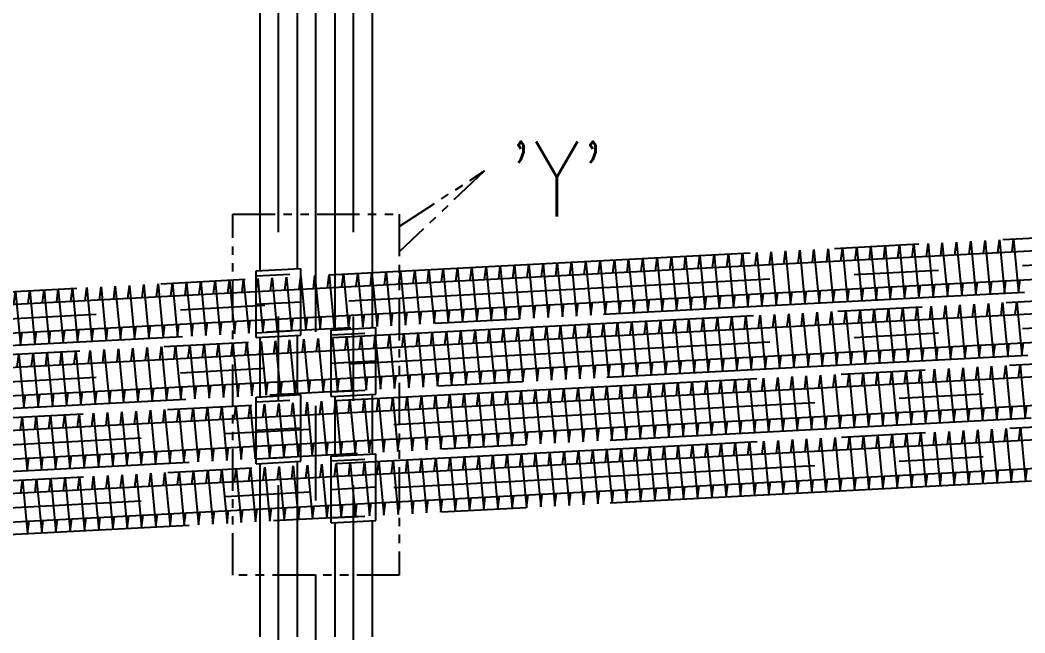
# Model space of a CAD drawing. Extents: x -4179 to 25200, y 0 to 17850.
# Drawn here: x 5242 to 6583, y 14489 to 15307 of the extents above; entities that cross this region are included whole.
import ezdxf

# ---------------------------------------------------------------- set-up
doc = ezdxf.new("R2010")
doc.units = 0
doc.header["$LTSCALE"] = 450
doc.header["$MEASUREMENT"] = 0
for name, pattern in [('CENTER', [2, 1.25, -0.25, 0.25, -0.25]), ('HIDSHORT', [0.18, 0.1, -0.08]), ('PHANTOM', [2.5, 1.25, -0.25, 0.25, -0.25, 0.25, -0.25]), ('PHANTOM2', [1.25, 0.625, -0.125, 0.125, -0.125, 0.125, -0.125])]:
    doc.linetypes.add(name, pattern=pattern)
for name, color, linetype in [('CEN', 1, 'CENTER'), ('DIM', 1, 'Continuous'), ('G', 3, 'Continuous'), ('HID1', 8, 'PHANTOM'), ('TEXT', 4, 'Continuous'), ('Y', 2, 'HIDSHORT')]:
    doc.layers.add(name, color=color, linetype=linetype)
doc.styles.add('SIMP25', font='romans.shx', dxfattribs={"width": 0.8, "height": 75})
doc.dimstyles.get("Standard").update_dxf_attribs({"dimscale": 500.1, "dimtxt": 75, "dimasz": 0.18, "dimexe": 0.18, "dimexo": 0.0625, "dimgap": 0.075, "dimtad": 1, "dimdec": 0, "dimrnd": 0.5, "dimzin": 0, "dimdsep": 46, "dimtxsty": 'SIMP25', "dimcen": 0.09, "dimadec": 0, "dimazin": 0, "dimtfac": 1, "dimtdec": 0, "dimtmove": 1, "dimatfit": 3, "dimfxl": 1, "dimtolj": 1, "dimtzin": 0, "dimarcsym": 0})

# ---------------------------------------------------------------- blocks, each defined once
blk = doc.blocks.new('*D42')
at = {"layer": 'Defpoints', "color": 0, "transparency": 16777216}
for p in [(11416.8, 16696.9), (11416.8, 15760.1), (2028.8, 14683.9)]:
    blk.add_point(p, dxfattribs=at)
at = {"layer": 'DIM', "color": 0, "lineweight": -2, "transparency": 16777216}
for p, q in [((2028.8, 14715.2), (2028.8, 16786.9)), ((11416.8, 15791.4), (11416.8, 16786.9)), ((2118.8, 16696.9), (11326.8, 16696.9))]:
    blk.add_line(p, q, dxfattribs=at)
at = {"layer": 'DIM', "color": 0, "transparency": 16777216}
for points in [[(2118.8, 16711.9), (2118.8, 16681.9), (2028.8, 16696.9)], [(11326.8, 16711.9), (11326.8, 16681.9), (11416.8, 16696.9)]]:
    blk.add_solid(points, dxfattribs=at)
at = {"layer": 'DIM', "color": 0, "transparency": 16777216, "insert": (6722.8, 16771.9), "char_height": 75, "attachment_point": 5, "style": 'SIMP25'}
blk.add_mtext('\\A1;9388', dxfattribs=at)

msp = doc.modelspace()

# ---------------------------------------------------------------- linework, layer by layer
for p, q in [((2084.7, 14762.9), (11191, 15240.2)), ((2086.7, 14724.8), (11193, 15202.1)), ((2084.7, 14678.9), (11303, 15162)), ((2086.7, 14640.8), (11305, 15124)), ((2144.7, 14597.9), (11415, 15083.8)), ((2146.7, 14559.8), (11417, 15045.7)), ((2144.7, 14513.9), (11527, 15005.6)), ((5556.9, 14972.2), (5616.8, 14975.3)), ((5616.8, 14886.4), (5616.8, 14975.3)), ((2146.7, 14475.8), (11529, 14967.6)), ((5556.9, 14883.3), (5556.9, 14972.2)), ((5656.9, 14893.4), (5716.8, 14896.6)), ((5716.8, 14807.7), (5716.8, 14896.6)), ((5556.9, 14883.3), (5616.8, 14886.4)), ((5656.9, 14804.5), (5656.9, 14893.4)), ((5556.9, 14804), (5616.8, 14807.2)), ((5556.9, 14715.1), (5556.9, 14804)), ((5616.8, 14718.3), (5616.8, 14807.2)), ((5656.9, 14804.5), (5716.8, 14807.7)), ((5656.9, 14725.3), (5716.8, 14728.4)), ((5656.9, 14636.4), (5656.9, 14725.3)), ((5716.8, 14639.5), (5716.8, 14728.4)), ((5556.9, 14715.1), (5616.8, 14718.3)), ((5656.9, 14636.4), (5716.8, 14639.5))]:
    msp.add_line(p, q)
at = {"color": 3, "linetype": 'PHANTOM2', "ltscale": 0.2}
for p, q in [((5747.6, 15031.7), (5861.8, 15105.6)), ((5861.8, 15105.6), (5747.6, 14997.5))]:
    msp.add_line(p, q, dxfattribs=at)
msp.add_lwpolyline([(5747.6, 14566.3), (5526, 14566.3), (5526, 15048), (5747.6, 15048)], close=True, dxfattribs=at)
at = {"layer": 'CEN'}
for p, q in [((5636.8, 13090.9), (5636.8, 16604.7)), ((5636.8, 13104.9), (5636.8, 16534.1)), ((5586.8, 13223.9), (5586.8, 16519.8)), ((5686.8, 13223.9), (5686.8, 16521)), ((2085.7, 14743.8), (11192, 15221.1)), ((2085.7, 14659.8), (11304, 15143)), ((2145.7, 14578.8), (11416, 15064.7)), ((2145.7, 14494.8), (11528, 14986.6)), ((5556.9, 14927.7), (5616.8, 14930.9)), ((5656.9, 14849), (5716.8, 14852.1)), ((5556.9, 14759.6), (5616.8, 14762.7)), ((5656.9, 14680.8), (5716.8, 14684))]:
    msp.add_line(p, q, dxfattribs=at)
for points in [[(6318.2, 14984.7), (6320.3, 15001.9), (6327, 14930), (6329.1, 14947.1)], [(6337.2, 14985.7), (6339.3, 15002.8), (6346.1, 14931), (6348.2, 14948.1)], [(6356.2, 14986.7), (6358.3, 15003.8), (6365.1, 14932), (6367.2, 14949.1)], [(6375.2, 14987.7), (6377.3, 15004.8), (6384.1, 14933), (6386.2, 14950.1)], [(6394.3, 14988.7), (6396.4, 15005.8), (6403.1, 14934), (6405.2, 14951.1)], [(6413.3, 14989.7), (6415.4, 15006.8), (6422.2, 14935), (6424.3, 14952.1)], [(6432.3, 14990.7), (6434.4, 15007.8), (6441.2, 14936), (6443.3, 14953.1)], [(6451.3, 14991.7), (6453.4, 15008.8), (6460.2, 14937), (6462.3, 14954.1)], [(6470.4, 14992.7), (6472.5, 15009.8), (6479.2, 14938), (6481.3, 14955.1)], [(6489.4, 14993.7), (6491.5, 15010.8), (6498.3, 14939), (6500.4, 14956.1)], [(6508.4, 14994.7), (6510.5, 15011.8), (6517.3, 14940), (6519.4, 14957.1)], [(6527.4, 14995.7), (6529.5, 15012.8), (6536.3, 14941), (6538.4, 14958.1)], [(6546.4, 14996.7), (6548.6, 15013.8), (6555.3, 14942), (6557.4, 14959.1)], [(6565.5, 14997.7), (6567.6, 15014.8), (6574.3, 14943), (6576.5, 14960.1)], [(6070.9, 14971.8), (6073, 14988.9), (6079.7, 14917), (6081.8, 14934.2)], [(6089.9, 14972.8), (6092, 14989.9), (6098.7, 14918), (6100.9, 14935.2)], [(6108.9, 14973.8), (6111, 14990.9), (6117.8, 14919), (6119.9, 14936.2)], [(6127.9, 14974.7), (6130, 14991.9), (6136.8, 14920), (6138.9, 14937.2)], [(6146.9, 14975.7), (6149.1, 14992.9), (6155.8, 14921), (6157.9, 14938.2)], [(6166, 14976.7), (6168.1, 14993.9), (6174.8, 14922), (6177, 14939.2)], [(6185, 14977.7), (6187.1, 14994.9), (6193.9, 14923), (6196, 14940.2)], [(6204, 14978.7), (6206.1, 14995.9), (6212.9, 14924), (6215, 14941.2)], [(6223, 14979.7), (6225.1, 14996.9), (6231.9, 14925), (6234, 14942.2)], [(6242.1, 14980.7), (6244.2, 14997.9), (6250.9, 14926), (6253, 14943.2)], [(6261.1, 14981.7), (6263.2, 14998.9), (6270, 14927), (6272.1, 14944.2)], [(6280.1, 14982.7), (6282.2, 14999.9), (6289, 14928), (6291.1, 14945.1)], [(6299.1, 14983.7), (6301.2, 15000.9), (6308, 14929), (6310.1, 14946.1)], [(5804.5, 14957.8), (5806.6, 14974.9), (5813.4, 14903.1), (5815.5, 14920.2)], [(5823.5, 14958.8), (5825.6, 14975.9), (5832.4, 14904.1), (5834.5, 14921.2)], [(5842.6, 14959.8), (5844.7, 14976.9), (5851.4, 14905.1), (5853.5, 14922.2)], [(5861.6, 14960.8), (5863.7, 14977.9), (5870.5, 14906.1), (5872.6, 14923.2)], [(5880.6, 14961.8), (5882.7, 14978.9), (5889.5, 14907.1), (5891.6, 14924.2)], [(5899.6, 14962.8), (5901.7, 14979.9), (5908.5, 14908.1), (5910.6, 14925.2)], [(5918.7, 14963.8), (5920.8, 14980.9), (5927.5, 14909.1), (5929.6, 14926.2)], [(5937.7, 14964.8), (5939.8, 14981.9), (5946.6, 14910.1), (5948.7, 14927.2)], [(5956.7, 14965.8), (5958.8, 14982.9), (5965.6, 14911.1), (5967.7, 14928.2)], [(5975.7, 14966.8), (5977.8, 14983.9), (5984.6, 14912.1), (5986.7, 14929.2)], [(5994.8, 14967.8), (5996.9, 14984.9), (6003.6, 14913.1), (6005.7, 14930.2)], [(6013.8, 14968.8), (6015.9, 14985.9), (6022.7, 14914.1), (6024.8, 14931.2)], [(6032.8, 14969.8), (6034.9, 14986.9), (6041.7, 14915.1), (6043.8, 14932.2)], [(6051.8, 14970.8), (6053.9, 14987.9), (6060.7, 14916.1), (6062.8, 14933.2)], [(5557.2, 14944.8), (5559.3, 14962), (5566.1, 14890.1), (5568.2, 14907.3)], [(5576.2, 14945.8), (5578.3, 14963), (5585.1, 14891.1), (5587.2, 14908.3)], [(5595.3, 14946.8), (5597.4, 14964), (5604.1, 14892.1), (5606.2, 14909.3)], [(5614.3, 14947.8), (5616.4, 14965), (5623.2, 14893.1), (5625.3, 14910.3)], [(5633.3, 14948.8), (5635.4, 14966), (5642.2, 14894.1), (5644.3, 14911.3)], [(5652.3, 14949.8), (5654.4, 14967), (5661.2, 14895.1), (5663.3, 14912.2)], [(5671.3, 14950.8), (5673.5, 14968), (5680.2, 14896.1), (5682.3, 14913.2)], [(5690.4, 14951.8), (5692.5, 14969), (5699.2, 14897.1), (5701.4, 14914.2)], [(5709.4, 14952.8), (5711.5, 14969.9), (5718.3, 14898.1), (5720.4, 14915.2)], [(5728.4, 14953.8), (5730.5, 14970.9), (5737.3, 14899.1), (5739.4, 14916.2)], [(5747.4, 14954.8), (5749.6, 14971.9), (5756.3, 14900.1), (5758.4, 14917.2)], [(5766.5, 14955.8), (5768.6, 14972.9), (5775.3, 14901.1), (5777.4, 14918.2)], [(5785.5, 14956.8), (5787.6, 14973.9), (5794.4, 14902.1), (5796.5, 14919.2)], [(5290.9, 14930.9), (5293, 14948), (5299.7, 14876.2), (5301.9, 14893.3)], [(5309.9, 14931.9), (5312, 14949), (5318.8, 14877.2), (5320.9, 14894.3)], [(5328.9, 14932.9), (5331, 14950), (5337.8, 14878.2), (5339.9, 14895.3)], [(5347.9, 14933.9), (5350, 14951), (5356.8, 14879.2), (5358.9, 14896.3)], [(5367, 14934.9), (5369.1, 14952), (5375.8, 14880.2), (5377.9, 14897.3)], [(5386, 14935.9), (5388.1, 14953), (5394.9, 14881.2), (5397, 14898.3)], [(5405, 14936.9), (5407.1, 14954), (5413.9, 14882.2), (5416, 14899.3)], [(5424, 14937.9), (5426.1, 14955), (5432.9, 14883.1), (5435, 14900.3)], [(5443.1, 14938.9), (5445.2, 14956), (5451.9, 14884.1), (5454, 14901.3)], [(5462.1, 14939.9), (5464.2, 14957), (5471, 14885.1), (5473.1, 14902.3)], [(5481.1, 14940.9), (5483.2, 14958), (5490, 14886.1), (5492.1, 14903.3)], [(5500.1, 14941.8), (5502.2, 14959), (5509, 14887.1), (5511.1, 14904.3)], [(5519.2, 14942.8), (5521.3, 14960), (5528, 14888.1), (5530.1, 14905.3)], [(5538.2, 14943.8), (5540.3, 14961), (5547.1, 14889.1), (5549.2, 14906.3)], [(5233.8, 14927.9), (5235.9, 14945), (5242.7, 14873.2), (5244.8, 14890.3)], [(5252.8, 14928.9), (5254.9, 14946), (5261.7, 14874.2), (5263.8, 14891.3)], [(5271.8, 14929.9), (5274, 14947), (5280.7, 14875.2), (5282.8, 14892.3)], [(6379.6, 14903.9), (6381.7, 14921.1), (6388.5, 14849.2), (6390.6, 14866.4)], [(6398.6, 14904.9), (6400.8, 14922.1), (6407.5, 14850.2), (6409.6, 14867.4)], [(6417.7, 14905.9), (6419.8, 14923.1), (6426.5, 14851.2), (6428.7, 14868.4)], [(6436.7, 14906.9), (6438.8, 14924.1), (6445.6, 14852.2), (6447.7, 14869.4)], [(6455.7, 14907.9), (6457.8, 14925.1), (6464.6, 14853.2), (6466.7, 14870.4)], [(6474.7, 14908.9), (6476.8, 14926.1), (6483.6, 14854.2), (6485.7, 14871.3)], [(6493.8, 14909.9), (6495.9, 14927.1), (6502.6, 14855.2), (6504.7, 14872.3)], [(6512.8, 14910.9), (6514.9, 14928.1), (6521.7, 14856.2), (6523.8, 14873.3)], [(6531.8, 14911.9), (6533.9, 14929), (6540.7, 14857.2), (6542.8, 14874.3)], [(6550.8, 14912.9), (6552.9, 14930), (6559.7, 14858.2), (6561.8, 14875.3)], [(6569.9, 14913.9), (6572, 14931), (6578.7, 14859.2), (6580.8, 14876.3)], [(6132.3, 14891), (6134.4, 14908.1), (6141.2, 14836.3), (6143.3, 14853.4)], [(6151.3, 14892), (6153.4, 14909.1), (6160.2, 14837.3), (6162.3, 14854.4)], [(6170.4, 14893), (6172.5, 14910.1), (6179.2, 14838.3), (6181.3, 14855.4)], [(6189.4, 14894), (6191.5, 14911.1), (6198.3, 14839.3), (6200.4, 14856.4)], [(6208.4, 14895), (6210.5, 14912.1), (6217.3, 14840.3), (6219.4, 14857.4)], [(6227.4, 14896), (6229.5, 14913.1), (6236.3, 14841.3), (6238.4, 14858.4)], [(6246.5, 14897), (6248.6, 14914.1), (6255.3, 14842.3), (6257.4, 14859.4)], [(6265.5, 14898), (6267.6, 14915.1), (6274.4, 14843.2), (6276.5, 14860.4)], [(6284.5, 14899), (6286.6, 14916.1), (6293.4, 14844.2), (6295.5, 14861.4)], [(6303.5, 14900), (6305.6, 14917.1), (6312.4, 14845.2), (6314.5, 14862.4)], [(6322.6, 14900.9), (6324.7, 14918.1), (6331.4, 14846.2), (6333.5, 14863.4)], [(6341.6, 14901.9), (6343.7, 14919.1), (6350.5, 14847.2), (6352.6, 14864.4)], [(6360.6, 14902.9), (6362.7, 14920.1), (6369.5, 14848.2), (6371.6, 14865.4)], [(5885, 14878), (5887.1, 14895.2), (5893.9, 14823.3), (5896, 14840.4)], [(5904, 14879), (5906.1, 14896.1), (5912.9, 14824.3), (5915, 14841.4)], [(5923, 14880), (5925.2, 14897.1), (5931.9, 14825.3), (5934, 14842.4)], [(5942.1, 14881), (5944.2, 14898.1), (5950.9, 14826.3), (5953.1, 14843.4)], [(5961.1, 14882), (5963.2, 14899.1), (5970, 14827.3), (5972.1, 14844.4)], [(5980.1, 14883), (5982.2, 14900.1), (5989, 14828.3), (5991.1, 14845.4)], [(5999.1, 14884), (6001.3, 14901.1), (6008, 14829.3), (6010.1, 14846.4)], [(6018.2, 14885), (6020.3, 14902.1), (6027, 14830.3), (6029.2, 14847.4)], [(6037.2, 14886), (6039.3, 14903.1), (6046.1, 14831.3), (6048.2, 14848.4)], [(6056.2, 14887), (6058.3, 14904.1), (6065.1, 14832.3), (6067.2, 14849.4)], [(6075.2, 14888), (6077.3, 14905.1), (6084.1, 14833.3), (6086.2, 14850.4)], [(6094.3, 14889), (6096.4, 14906.1), (6103.1, 14834.3), (6105.2, 14851.4)], [(6113.3, 14890), (6115.4, 14907.1), (6122.2, 14835.3), (6124.3, 14852.4)], [(5618.7, 14864.1), (5620.8, 14881.2), (5627.5, 14809.3), (5629.6, 14826.5)], [(5637.7, 14865.1), (5639.8, 14882.2), (5646.6, 14810.3), (5648.7, 14827.5)], [(5656.7, 14866.1), (5658.8, 14883.2), (5665.6, 14811.3), (5667.7, 14828.5)], [(5675.7, 14867.1), (5677.8, 14884.2), (5684.6, 14812.3), (5686.7, 14829.5)], [(5694.8, 14868), (5696.9, 14885.2), (5703.6, 14813.3), (5705.7, 14830.5)], [(5713.8, 14869), (5715.9, 14886.2), (5722.7, 14814.3), (5724.8, 14831.5)], [(5732.8, 14870), (5734.9, 14887.2), (5741.7, 14815.3), (5743.8, 14832.5)], [(5751.8, 14871), (5753.9, 14888.2), (5760.7, 14816.3), (5762.8, 14833.5)], [(5770.9, 14872), (5773, 14889.2), (5779.7, 14817.3), (5781.8, 14834.5)], [(5789.9, 14873), (5792, 14890.2), (5798.8, 14818.3), (5800.9, 14835.5)], [(5808.9, 14874), (5811, 14891.2), (5817.8, 14819.3), (5819.9, 14836.5)], [(5827.9, 14875), (5830, 14892.2), (5836.8, 14820.3), (5838.9, 14837.5)], [(5847, 14876), (5849.1, 14893.2), (5855.8, 14821.3), (5857.9, 14838.4)], [(5866, 14877), (5868.1, 14894.2), (5874.9, 14822.3), (5877, 14839.4)], [(5371.4, 14851.1), (5373.5, 14868.2), (5380.2, 14796.4), (5382.3, 14813.5)], [(5390.4, 14852.1), (5392.5, 14869.2), (5399.3, 14797.4), (5401.4, 14814.5)], [(5409.4, 14853.1), (5411.5, 14870.2), (5418.3, 14798.4), (5420.4, 14815.5)], [(5428.4, 14854.1), (5430.5, 14871.2), (5437.3, 14799.4), (5439.4, 14816.5)], [(5447.5, 14855.1), (5449.6, 14872.2), (5456.3, 14800.4), (5458.4, 14817.5)], [(5466.5, 14856.1), (5468.6, 14873.2), (5475.4, 14801.4), (5477.5, 14818.5)], [(5485.5, 14857.1), (5487.6, 14874.2), (5494.4, 14802.4), (5496.5, 14819.5)], [(5504.5, 14858.1), (5506.6, 14875.2), (5513.4, 14803.4), (5515.5, 14820.5)], [(5523.5, 14859.1), (5525.7, 14876.2), (5532.4, 14804.4), (5534.5, 14821.5)], [(5542.6, 14860.1), (5544.7, 14877.2), (5551.4, 14805.4), (5553.6, 14822.5)], [(5561.6, 14861.1), (5563.7, 14878.2), (5570.5, 14806.4), (5572.6, 14823.5)], [(5580.6, 14862.1), (5582.7, 14879.2), (5589.5, 14807.4), (5591.6, 14824.5)], [(5599.6, 14863.1), (5601.7, 14880.2), (5608.5, 14808.4), (5610.6, 14825.5)], [(5238.2, 14844.1), (5240.3, 14861.3), (5247.1, 14789.4), (5249.2, 14806.5)], [(5257.2, 14845.1), (5259.3, 14862.3), (5266.1, 14790.4), (5268.2, 14807.5)], [(5276.2, 14846.1), (5278.3, 14863.2), (5285.1, 14791.4), (5287.2, 14808.5)], [(5295.3, 14847.1), (5297.4, 14864.2), (5304.1, 14792.4), (5306.2, 14809.5)], [(5314.3, 14848.1), (5316.4, 14865.2), (5323.2, 14793.4), (5325.3, 14810.5)], [(5333.3, 14849.1), (5335.4, 14866.2), (5342.2, 14794.4), (5344.3, 14811.5)], [(5352.3, 14850.1), (5354.4, 14867.2), (5361.2, 14795.4), (5363.3, 14812.5)], [(6460.1, 14824), (6462.2, 14841.1), (6469, 14769.3), (6471.1, 14786.4)], [(6479.1, 14825), (6481.2, 14842.1), (6488, 14770.3), (6490.1, 14787.4)], [(6498.2, 14826), (6500.3, 14843.1), (6507, 14771.3), (6509.1, 14788.4)], [(6517.2, 14827), (6519.3, 14844.1), (6526.1, 14772.3), (6528.2, 14789.4)], [(6536.2, 14828), (6538.3, 14845.1), (6545.1, 14773.3), (6547.2, 14790.4)], [(6555.2, 14829), (6557.3, 14846.1), (6564.1, 14774.3), (6566.2, 14791.4)], [(6574.3, 14830), (6576.4, 14847.1), (6583.1, 14775.3), (6585.2, 14792.4)], [(6193.8, 14810.1), (6195.9, 14827.2), (6202.7, 14755.3), (6204.8, 14772.5)], [(6212.8, 14811.1), (6214.9, 14828.2), (6221.7, 14756.3), (6223.8, 14773.5)], [(6231.8, 14812), (6233.9, 14829.2), (6240.7, 14757.3), (6242.8, 14774.5)], [(6250.9, 14813), (6253, 14830.2), (6259.7, 14758.3), (6261.8, 14775.5)], [(6269.9, 14814), (6272, 14831.2), (6278.8, 14759.3), (6280.9, 14776.5)], [(6288.9, 14815), (6291, 14832.2), (6297.8, 14760.3), (6299.9, 14777.5)], [(6307.9, 14816), (6310, 14833.2), (6316.8, 14761.3), (6318.9, 14778.5)], [(6326.9, 14817), (6329.1, 14834.2), (6335.8, 14762.3), (6337.9, 14779.5)], [(6346, 14818), (6348.1, 14835.2), (6354.8, 14763.3), (6357, 14780.5)], [(6365, 14819), (6367.1, 14836.2), (6373.9, 14764.3), (6376, 14781.5)], [(6384, 14820), (6386.1, 14837.2), (6392.9, 14765.3), (6395, 14782.4)], [(6403, 14821), (6405.2, 14838.2), (6411.9, 14766.3), (6414, 14783.4)], [(6422.1, 14822), (6424.2, 14839.2), (6430.9, 14767.3), (6433.1, 14784.4)], [(6441.1, 14823), (6443.2, 14840.2), (6450, 14768.3), (6452.1, 14785.4)], [(5946.5, 14797.1), (5948.6, 14814.2), (5955.3, 14742.4), (5957.5, 14759.5)], [(5965.5, 14798.1), (5967.6, 14815.2), (5974.4, 14743.4), (5976.5, 14760.5)], [(5984.5, 14799.1), (5986.6, 14816.2), (5993.4, 14744.4), (5995.5, 14761.5)], [(6003.5, 14800.1), (6005.6, 14817.2), (6012.4, 14745.4), (6014.5, 14762.5)], [(6022.6, 14801.1), (6024.7, 14818.2), (6031.4, 14746.4), (6033.5, 14763.5)], [(6041.6, 14802.1), (6043.7, 14819.2), (6050.5, 14747.4), (6052.6, 14764.5)], [(6060.6, 14803.1), (6062.7, 14820.2), (6069.5, 14748.4), (6071.6, 14765.5)], [(6079.6, 14804.1), (6081.7, 14821.2), (6088.5, 14749.4), (6090.6, 14766.5)], [(6098.7, 14805.1), (6100.8, 14822.2), (6107.5, 14750.4), (6109.6, 14767.5)], [(6117.7, 14806.1), (6119.8, 14823.2), (6126.6, 14751.4), (6128.7, 14768.5)], [(6136.7, 14807.1), (6138.8, 14824.2), (6145.6, 14752.4), (6147.7, 14769.5)], [(6155.7, 14808.1), (6157.8, 14825.2), (6164.6, 14753.4), (6166.7, 14770.5)], [(6174.8, 14809.1), (6176.9, 14826.2), (6183.6, 14754.3), (6185.7, 14771.5)], [(5699.2, 14784.1), (5701.3, 14801.3), (5708, 14729.4), (5710.1, 14746.6)], [(5718.2, 14785.1), (5720.3, 14802.3), (5727.1, 14730.4), (5729.2, 14747.6)], [(5737.2, 14786.1), (5739.3, 14803.3), (5746.1, 14731.4), (5748.2, 14748.6)], [(5756.2, 14787.1), (5758.3, 14804.3), (5765.1, 14732.4), (5767.2, 14749.5)], [(5775.3, 14788.1), (5777.4, 14805.3), (5784.1, 14733.4), (5786.2, 14750.5)], [(5794.3, 14789.1), (5796.4, 14806.3), (5803.2, 14734.4), (5805.3, 14751.5)], [(5813.3, 14790.1), (5815.4, 14807.2), (5822.2, 14735.4), (5824.3, 14752.5)], [(5832.3, 14791.1), (5834.4, 14808.2), (5841.2, 14736.4), (5843.3, 14753.5)], [(5851.4, 14792.1), (5853.5, 14809.2), (5860.2, 14737.4), (5862.3, 14754.5)], [(5870.4, 14793.1), (5872.5, 14810.2), (5879.3, 14738.4), (5881.4, 14755.5)], [(5889.4, 14794.1), (5891.5, 14811.2), (5898.3, 14739.4), (5900.4, 14756.5)], [(5908.4, 14795.1), (5910.5, 14812.2), (5917.3, 14740.4), (5919.4, 14757.5)], [(5927.4, 14796.1), (5929.6, 14813.2), (5936.3, 14741.4), (5938.4, 14758.5)], [(5432.8, 14770.2), (5434.9, 14787.3), (5441.7, 14715.5), (5443.8, 14732.6)], [(5451.8, 14771.2), (5454, 14788.3), (5460.7, 14716.5), (5462.8, 14733.6)], [(5470.9, 14772.2), (5473, 14789.3), (5479.7, 14717.5), (5481.9, 14734.6)], [(5489.9, 14773.2), (5492, 14790.3), (5498.8, 14718.5), (5500.9, 14735.6)], [(5508.9, 14774.2), (5511, 14791.3), (5517.8, 14719.5), (5519.9, 14736.6)], [(5527.9, 14775.2), (5530.1, 14792.3), (5536.8, 14720.5), (5538.9, 14737.6)], [(5547, 14776.2), (5549.1, 14793.3), (5555.8, 14721.4), (5558, 14738.6)], [(5566, 14777.2), (5568.1, 14794.3), (5574.9, 14722.4), (5577, 14739.6)], [(5585, 14778.2), (5587.1, 14795.3), (5593.9, 14723.4), (5596, 14740.6)], [(5604, 14779.1), (5606.1, 14796.3), (5612.9, 14724.4), (5615, 14741.6)], [(5623.1, 14780.1), (5625.2, 14797.3), (5631.9, 14725.4), (5634, 14742.6)], [(5642.1, 14781.1), (5644.2, 14798.3), (5651, 14726.4), (5653.1, 14743.6)], [(5661.1, 14782.1), (5663.2, 14799.3), (5670, 14727.4), (5672.1, 14744.6)], [(5680.1, 14783.1), (5682.2, 14800.3), (5689, 14728.4), (5691.1, 14745.6)], [(5242.6, 14760.2), (5244.7, 14777.3), (5251.5, 14705.5), (5253.6, 14722.6)], [(5261.6, 14761.2), (5263.7, 14778.3), (5270.5, 14706.5), (5272.6, 14723.6)], [(5280.6, 14762.2), (5282.7, 14779.3), (5289.5, 14707.5), (5291.6, 14724.6)], [(5299.7, 14763.2), (5301.8, 14780.3), (5308.5, 14708.5), (5310.6, 14725.6)], [(5318.7, 14764.2), (5320.8, 14781.3), (5327.6, 14709.5), (5329.7, 14726.6)], [(5337.7, 14765.2), (5339.8, 14782.3), (5346.6, 14710.5), (5348.7, 14727.6)], [(5356.7, 14766.2), (5358.8, 14783.3), (5365.6, 14711.5), (5367.7, 14728.6)], [(5375.8, 14767.2), (5377.9, 14784.3), (5384.6, 14712.5), (5386.7, 14729.6)], [(5394.8, 14768.2), (5396.9, 14785.3), (5403.7, 14713.5), (5405.8, 14730.6)], [(5413.8, 14769.2), (5415.9, 14786.3), (5422.7, 14714.5), (5424.8, 14731.6)], [(6517.6, 14743), (6519.7, 14760.2), (6526.5, 14688.3), (6528.6, 14705.4)], [(6536.6, 14744), (6538.7, 14761.2), (6545.5, 14689.3), (6547.6, 14706.4)], [(6555.6, 14745), (6557.7, 14762.2), (6564.5, 14690.3), (6566.6, 14707.4)], [(6574.7, 14746), (6576.8, 14763.2), (6583.5, 14691.3), (6585.6, 14708.4)], [(6270.3, 14730.1), (6272.4, 14747.2), (6279.1, 14675.4), (6281.3, 14692.5)], [(6289.3, 14731.1), (6291.4, 14748.2), (6298.2, 14676.4), (6300.3, 14693.5)], [(6308.3, 14732.1), (6310.4, 14749.2), (6317.2, 14677.3), (6319.3, 14694.5)], [(6327.3, 14733.1), (6329.5, 14750.2), (6336.2, 14678.3), (6338.3, 14695.5)], [(6346.4, 14734.1), (6348.5, 14751.2), (6355.2, 14679.3), (6357.4, 14696.5)], [(6365.4, 14735), (6367.5, 14752.2), (6374.3, 14680.3), (6376.4, 14697.5)], [(6384.4, 14736), (6386.5, 14753.2), (6393.3, 14681.3), (6395.4, 14698.5)], [(6403.4, 14737), (6405.5, 14754.2), (6412.3, 14682.3), (6414.4, 14699.5)], [(6422.5, 14738), (6424.6, 14755.2), (6431.3, 14683.3), (6433.4, 14700.5)], [(6441.5, 14739), (6443.6, 14756.2), (6450.4, 14684.3), (6452.5, 14701.5)], [(6460.5, 14740), (6462.6, 14757.2), (6469.4, 14685.3), (6471.5, 14702.5)], [(6479.5, 14741), (6481.6, 14758.2), (6488.4, 14686.3), (6490.5, 14703.5)], [(6498.6, 14742), (6500.7, 14759.2), (6507.4, 14687.3), (6509.5, 14704.5)], [(6023, 14717.1), (6025.1, 14734.2), (6031.8, 14662.4), (6033.9, 14679.5)], [(6042, 14718.1), (6044.1, 14735.2), (6050.9, 14663.4), (6053, 14680.5)], [(6061, 14719.1), (6063.1, 14736.2), (6069.9, 14664.4), (6072, 14681.5)], [(6080, 14720.1), (6082.1, 14737.2), (6088.9, 14665.4), (6091, 14682.5)], [(6099.1, 14721.1), (6101.2, 14738.2), (6107.9, 14666.4), (6110, 14683.5)], [(6118.1, 14722.1), (6120.2, 14739.2), (6127, 14667.4), (6129.1, 14684.5)], [(6137.1, 14723.1), (6139.2, 14740.2), (6146, 14668.4), (6148.1, 14685.5)], [(6156.1, 14724.1), (6158.2, 14741.2), (6165, 14669.4), (6167.1, 14686.5)], [(6175.2, 14725.1), (6177.3, 14742.2), (6184, 14670.4), (6186.1, 14687.5)], [(6194.2, 14726.1), (6196.3, 14743.2), (6203.1, 14671.4), (6205.2, 14688.5)], [(6213.2, 14727.1), (6215.3, 14744.2), (6222.1, 14672.4), (6224.2, 14689.5)], [(6232.2, 14728.1), (6234.3, 14745.2), (6241.1, 14673.4), (6243.2, 14690.5)], [(6251.2, 14729.1), (6253.4, 14746.2), (6260.1, 14674.4), (6262.2, 14691.5)], [(5756.6, 14703.1), (5758.7, 14720.3), (5765.5, 14648.4), (5767.6, 14665.6)], [(5775.7, 14704.1), (5777.8, 14721.3), (5784.5, 14649.4), (5786.6, 14666.6)], [(5794.7, 14705.1), (5796.8, 14722.3), (5803.6, 14650.4), (5805.7, 14667.6)], [(5813.7, 14706.1), (5815.8, 14723.3), (5822.6, 14651.4), (5824.7, 14668.6)], [(5832.7, 14707.1), (5834.8, 14724.3), (5841.6, 14652.4), (5843.7, 14669.6)], [(5851.7, 14708.1), (5853.9, 14725.3), (5860.6, 14653.4), (5862.7, 14670.6)], [(5870.8, 14709.1), (5872.9, 14726.3), (5879.6, 14654.4), (5881.8, 14671.6)], [(5889.8, 14710.1), (5891.9, 14727.3), (5898.7, 14655.4), (5900.8, 14672.5)], [(5908.8, 14711.1), (5910.9, 14728.3), (5917.7, 14656.4), (5919.8, 14673.5)], [(5927.8, 14712.1), (5929.9, 14729.3), (5936.7, 14657.4), (5938.8, 14674.5)], [(5946.9, 14713.1), (5949, 14730.2), (5955.7, 14658.4), (5957.8, 14675.5)], [(5965.9, 14714.1), (5968, 14731.2), (5974.8, 14659.4), (5976.9, 14676.5)], [(5984.9, 14715.1), (5987, 14732.2), (5993.8, 14660.4), (5995.9, 14677.5)], [(6003.9, 14716.1), (6006, 14733.2), (6012.8, 14661.4), (6014.9, 14678.5)], [(5509.3, 14690.2), (5511.4, 14707.3), (5518.2, 14635.5), (5520.3, 14652.6)], [(5528.3, 14691.2), (5530.4, 14708.3), (5537.2, 14636.5), (5539.3, 14653.6)], [(5547.4, 14692.2), (5549.5, 14709.3), (5556.2, 14637.5), (5558.3, 14654.6)], [(5566.4, 14693.2), (5568.5, 14710.3), (5575.3, 14638.5), (5577.4, 14655.6)], [(5585.4, 14694.2), (5587.5, 14711.3), (5594.3, 14639.5), (5596.4, 14656.6)], [(5604.4, 14695.2), (5606.5, 14712.3), (5613.3, 14640.5), (5615.4, 14657.6)], [(5623.5, 14696.2), (5625.6, 14713.3), (5632.3, 14641.5), (5634.4, 14658.6)], [(5642.5, 14697.2), (5644.6, 14714.3), (5651.4, 14642.5), (5653.5, 14659.6)], [(5661.5, 14698.2), (5663.6, 14715.3), (5670.4, 14643.4), (5672.5, 14660.6)], [(5680.5, 14699.2), (5682.6, 14716.3), (5689.4, 14644.4), (5691.5, 14661.6)], [(5699.6, 14700.2), (5701.7, 14717.3), (5708.4, 14645.4), (5710.5, 14662.6)], [(5718.6, 14701.2), (5720.7, 14718.3), (5727.5, 14646.4), (5729.6, 14663.6)], [(5737.6, 14702.1), (5739.7, 14719.3), (5746.5, 14647.4), (5748.6, 14664.6)], [(5243, 14676.2), (5245.1, 14693.4), (5251.9, 14621.5), (5254, 14638.6)], [(5262, 14677.2), (5264.1, 14694.4), (5270.9, 14622.5), (5273, 14639.6)], [(5281, 14678.2), (5283.1, 14695.4), (5289.9, 14623.5), (5292, 14640.6)], [(5300.1, 14679.2), (5302.2, 14696.4), (5308.9, 14624.5), (5311, 14641.6)], [(5319.1, 14680.2), (5321.2, 14697.3), (5328, 14625.5), (5330.1, 14642.6)], [(5338.1, 14681.2), (5340.2, 14698.3), (5347, 14626.5), (5349.1, 14643.6)], [(5357.1, 14682.2), (5359.2, 14699.3), (5366, 14627.5), (5368.1, 14644.6)], [(5376.2, 14683.2), (5378.3, 14700.3), (5385, 14628.5), (5387.1, 14645.6)], [(5395.2, 14684.2), (5397.3, 14701.3), (5404, 14629.5), (5406.2, 14646.6)], [(5414.2, 14685.2), (5416.3, 14702.3), (5423.1, 14630.5), (5425.2, 14647.6)], [(5433.2, 14686.2), (5435.3, 14703.3), (5442.1, 14631.5), (5444.2, 14648.6)], [(5452.2, 14687.2), (5454.4, 14704.3), (5461.1, 14632.5), (5463.2, 14649.6)], [(5471.3, 14688.2), (5473.4, 14705.3), (5480.1, 14633.5), (5482.3, 14650.6)], [(5490.3, 14689.2), (5492.4, 14706.3), (5499.2, 14634.5), (5501.3, 14651.6)]]:
    msp.add_lwpolyline(points, dxfattribs=at)
at = {"layer": 'HID1'}
for points in [[(2284.2, 14790.3), (11072.1, 15250.9), (11075.9, 15178.9), (2288, 14718.3)], [(2288.6, 14706.6), (11076.5, 15167.1), (11080.3, 15095.1), (2292.4, 14634.6)], [(2293, 14622.6), (11080.9, 15083.2), (11084.7, 15011.2), (2296.8, 14550.6)], [(2293.4, 14538.7), (11081.3, 14999.2), (11085.1, 14927.2), (2297.2, 14466.7)]]:
    msp.add_lwpolyline(points, close=True, dxfattribs=at)
at = {"layer": 'TEXT'}
for p, q in [((5561.8, 16507.9), (5561.8, 14972.4)), ((5611.8, 16507.9), (5611.8, 14975)), ((5661.8, 16507.9), (5661.8, 14893.7)), ((5711.8, 16507.9), (5711.8, 14896.3)), ((5561.8, 14883.5), (5561.8, 14804.3)), ((5611.8, 14886.1), (5611.8, 14806.9)), ((5661.8, 14804.8), (5661.8, 14725.5)), ((5711.8, 14807.4), (5711.8, 14728.1)), ((5561.8, 14715.4), (5561.8, 14483.9)), ((5611.8, 14718), (5611.8, 14483.9)), ((5661.8, 14636.6), (5661.8, 14483.9)), ((5711.8, 14639.2), (5711.8, 14483.9))]:
    msp.add_line(p, q, dxfattribs=at)
at = {"layer": 'Y'}
for p, q in [((5556.9, 14965.7), (5616.8, 14968.9)), ((5556.9, 14889.7), (5616.8, 14892.9)), ((5656.9, 14887), (5716.8, 14890.1)), ((5656.9, 14811), (5716.8, 14814.1)), ((5556.9, 14797.6), (5616.8, 14800.7)), ((5556.9, 14721.6), (5616.8, 14724.7)), ((5656.9, 14718.8), (5716.8, 14722)), ((5656.9, 14642.8), (5716.8, 14646))]:
    msp.add_line(p, q, dxfattribs=at)

# ---------------------------------------------------------------- texts
at = {"layer": 'G', "insert": (5893.1, 15044.8), "char_height": 100, "width": 300, "attachment_point": 7, "style": 'SIMP25'}
msp.add_mtext("'Y'", dxfattribs=at)

# ---------------------------------------------------------------- dimensions: what is measured, and where the dimension line sits
at = {"layer": 'DIM'}
dim = msp.add_linear_dim(base=(11416.8, 16696.9), p1=(2028.8, 14683.9), p2=(11416.8, 15760.1), dimstyle='Standard', dxfattribs=at)
dim.commit()
dim.dimension.update_dxf_attribs({"geometry": '*D42', "text_midpoint": (6722.8, 16771.9)})

doc.saveas('drawing.dxf')
